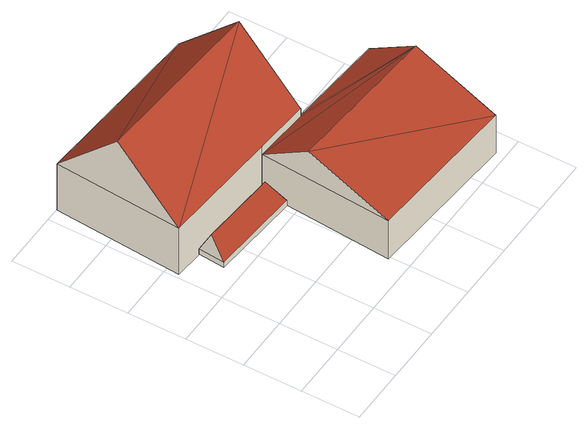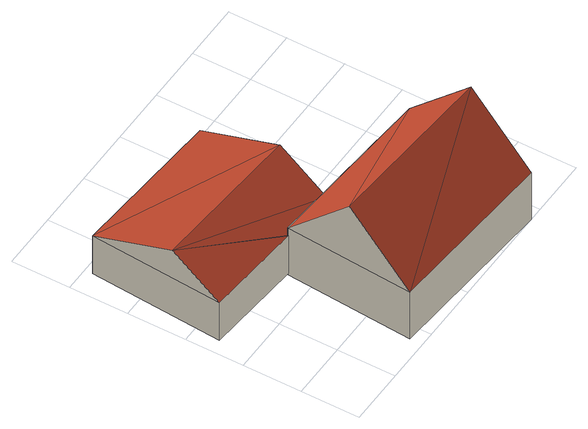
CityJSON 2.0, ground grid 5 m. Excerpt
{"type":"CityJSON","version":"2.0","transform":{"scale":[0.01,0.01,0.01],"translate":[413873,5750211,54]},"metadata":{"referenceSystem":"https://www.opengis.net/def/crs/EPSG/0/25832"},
"CityObjects":{
"building1":{"type":"Building","attributes":{"Gemeindeschluessel":"05570040","Geometrietyp2DReferenz":"3000","function":"51009_1610","roofType":"5000","measuredHeight":2.79},"geometry":[{"type":"Solid","lod":"2","boundaries":[[[[0,1,2,3]],[[4,5,1,0]],[[6,7,5,4]],[[3,2,7,6]],[[8,6,4,9]],[[4,0,9]],[[9,0,3,8]],[[3,6,8]],[[1,5,7,2]]]],"semantics":{"surfaces":[{"type":"WallSurface"},{"type":"RoofSurface"},{"type":"GroundSurface"}],"values":[[0,0,0,0,1,1,1,0,2]]}}]},
"building2":{"type":"Building","attributes":{"Gemeindeschluessel":"05570040","Geometrietyp2DReferenz":"3000","function":"31001_1000","roofType":"5000","measuredHeight":10.61},"address":[{"country":"Germany","locality":"Sendenhorst","thoroughfareNumber":"18","thoroughfareName":"West I"}],"geometry":[{"type":"Solid","lod":"2","boundaries":[[[[10,11,12,13]],[[14,15,11,10]],[[16,17,15,14]],[[18,19,17,16]],[[20,21,19,18]],[[13,12,21,20]],[[20,22,23]],[[20,18,16,24,22]],[[22,10,23]],[[13,23,10]],[[24,16,14]],[[22,24,14,10]],[[23,13,20]],[[11,15,17,19,21,12]]]],"semantics":{"surfaces":[{"type":"WallSurface"},{"type":"RoofSurface"},{"type":"GroundSurface"}],"values":[[0,0,0,0,0,0,1,1,1,1,0,0,0,2]]}}]},
"building3":{"type":"Building","attributes":{"Gemeindeschluessel":"05570040","Geometrietyp2DReferenz":"3000","function":"31001_9998","roofType":"5000","measuredHeight":6.86},"geometry":[{"type":"Solid","lod":"2","boundaries":[[[[25,26,27,28]],[[29,30,26,25]],[[31,32,30,29]],[[33,34,32,31]],[[35,36,34,33]],[[28,27,36,35]],[[37,33,31]],[[37,31,29]],[[37,29,25]],[[25,38,37]],[[35,37,38]],[[38,28,35]],[[28,38,25]],[[33,37,35]],[[26,30,32,34,36,27]]]],"semantics":{"surfaces":[{"type":"WallSurface"},{"type":"RoofSurface"},{"type":"GroundSurface"}],"values":[[0,0,0,0,0,0,1,1,1,1,1,1,0,0,2]]}}]}
},
"vertices":[
[1059,1317,138],[1059,1317,83],[281,1374,83],[281,1374,138],[1041,1088,138],[1041,1088,83],[264,1145,138],[264,1145,83],[272,1260,362],[935,1211,362],
[1626,2389,561],[1626,2389,73],[120,2499,73],[120,2499,561],[1542,1287,561],[1542,1287,73],[1542,1282,561],[1542,1282,73],[1059,1317,561],[1059,1317,73],[35,1392,561],[35,1392,73],[1585,1842,1133],[78,1952,1133],[1542,1287,565],
[1059,1317,484],[1059,1317,88],[973,169,88],[973,169,484],[1542,1282,484],[1542,1282,88],[1542,1287,484],[1542,1287,88],[2389,1220,484],[2389,1220,88],[2302,70,484],[2302,70,88],[2357,796,774],[1027,896,774]
]}
